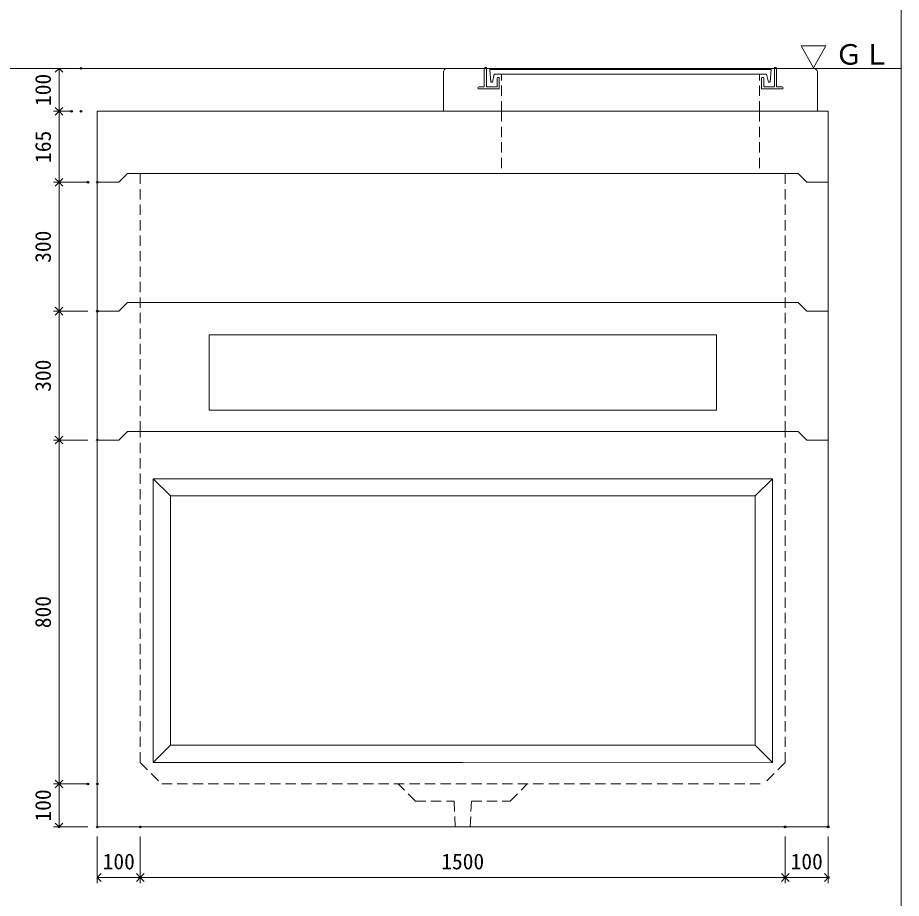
# Model space of a CAD drawing. Units: millimetres, scale not verified. Extents: x -6420 to 6420, y -3037 to 3037.
# Drawn here: x 4365 to 6420, y -1542 to 507 of the extents above; entities that cross this region are included whole.
import ezdxf
from ezdxf.enums import TextEntityAlignment as Align

# ---------------------------------------------------------------- set-up
doc = ezdxf.new("R2010")
doc.units = ezdxf.units.MM
doc.header["$LTSCALE"] = 20
doc.header["$PDMODE"] = 32
doc.header["$PDSIZE"] = 4
doc.linetypes.add('DASHED1', pattern=[1.8, 1.2, -0.6])
doc.linetypes.add('USER2', pattern=[50.8, 31.75, -6.35, 6.35, -6.35])
doc.layers.add('0-1_Defpoints', color=7, linetype='Continuous')
for name, color, linetype, lineweight in [('0-2_waku', 7, 'Continuous', 18), ('0-3_gaikei', 7, 'Continuous', 18), ('0-4_kakure', 7, 'DASHED1', 5), ('0-5_sunpou', 7, 'Continuous', 5), ('0-8_uchigawa', 6, 'Continuous', 18), ('0-A_futa', 3, 'Continuous', 18), ('0-B_GL', 4, 'Continuous', 18), ('0-D_文字１', 7, 'Continuous', 18), ('1-2_uchigawa2', 6, 'USER2', 18)]:
    doc.layers.add(name, color=color, linetype=linetype, lineweight=lineweight)
doc.styles.add('ＭＳ ゴシック', font='')
doc.styles.get('ＭＳ ゴシック').set_extended_font_data('MS Gothic')

# ---------------------------------------------------------------- blocks, each defined once
blk = doc.blocks.new('_Open90')
at = {"layer": '0-5_sunpou'}
blk.add_line((0, 0), (-1, 0), dxfattribs=at)
blk.add_lwpolyline([(-0.5, 0.5), (0, 0), (-0.5, -0.5)], dxfattribs=at)
blk = doc.blocks.new('D68')
at = {"layer": '0-1_Defpoints'}
for p in [(7095.38, 2979.26), (7044.21, 2879.26), (7095.38, 2879.26)]:
    blk.add_point(p, dxfattribs=at)
at = {"layer": '0-5_sunpou'}
for p, q in [((7073.38, 2979.26), (7031.21, 2979.26)), ((7044.21, 2961.26), (7044.21, 2897.26)), ((7073.38, 2879.26), (7031.21, 2879.26))]:
    blk.add_line(p, q, dxfattribs=at)
at = {"layer": '0-5_sunpou', "xscale": 18, "yscale": 18}
for p, rotation in [((7044.21, 2979.26), 90), ((7044.21, 2879.26), 270)]:
    blk.add_blockref('_Open90', p, dxfattribs=dict(at, rotation=rotation))
at = {"layer": '0-5_sunpou', "style": 'ＭＳ ゴシック'}
blk.add_text('100', height=36.66, rotation=90, dxfattribs=at).set_placement((7036.21, 2891.76), align=Align.BOTTOM_LEFT)
blk = doc.blocks.new('D69')
at = {"layer": '0-1_Defpoints'}
for p in [(7073.38, 2879.26), (7044.21, 2714.26), (7111.24, 2714.26)]:
    blk.add_point(p, dxfattribs=at)
at = {"layer": '0-5_sunpou'}
for p, q in [((7051.38, 2879.26), (7031.21, 2879.26)), ((7044.21, 2861.26), (7044.21, 2732.26)), ((7089.24, 2714.26), (7031.21, 2714.26))]:
    blk.add_line(p, q, dxfattribs=at)
at = {"layer": '0-5_sunpou', "xscale": 18, "yscale": 18}
for p, rotation in [((7044.21, 2879.26), 90), ((7044.21, 2714.26), 270)]:
    blk.add_blockref('_Open90', p, dxfattribs=dict(at, rotation=rotation))
at = {"layer": '0-5_sunpou', "style": 'ＭＳ ゴシック'}
blk.add_text('165', height=36.66, rotation=90, dxfattribs=at).set_placement((7036.21, 2759.26), align=Align.BOTTOM_LEFT)
blk = doc.blocks.new('D70')
at = {"layer": '0-1_Defpoints'}
for p in [(7095.38, 2979.26), (7044.21, 2879.26), (7095.38, 2879.26)]:
    blk.add_point(p, dxfattribs=at)
at = {"layer": '0-5_sunpou'}
for p, q in [((7073.38, 2979.26), (7031.21, 2979.26)), ((7044.21, 2961.26), (7044.21, 2897.26)), ((7073.38, 2879.26), (7031.21, 2879.26))]:
    blk.add_line(p, q, dxfattribs=at)
at = {"layer": '0-5_sunpou', "xscale": 18, "yscale": 18}
for p, rotation in [((7044.21, 2979.26), 90), ((7044.21, 2879.26), 270)]:
    blk.add_blockref('_Open90', p, dxfattribs=dict(at, rotation=rotation))
at = {"layer": '0-5_sunpou', "style": 'ＭＳ ゴシック'}
blk.add_text('100', height=36.66, rotation=90, dxfattribs=at).set_placement((7036.21, 2891.76), align=Align.BOTTOM_LEFT)
blk = doc.blocks.new('D71')
at = {"layer": '0-1_Defpoints'}
for p in [(7073.38, 2879.26), (7044.21, 2714.26), (7111.24, 2714.26)]:
    blk.add_point(p, dxfattribs=at)
at = {"layer": '0-5_sunpou'}
for p, q in [((7051.38, 2879.26), (7031.21, 2879.26)), ((7044.21, 2861.26), (7044.21, 2732.26)), ((7089.24, 2714.26), (7031.21, 2714.26))]:
    blk.add_line(p, q, dxfattribs=at)
at = {"layer": '0-5_sunpou', "xscale": 18, "yscale": 18}
for p, rotation in [((7044.21, 2879.26), 90), ((7044.21, 2714.26), 270)]:
    blk.add_blockref('_Open90', p, dxfattribs=dict(at, rotation=rotation))
at = {"layer": '0-5_sunpou', "style": 'ＭＳ ゴシック'}
blk.add_text('165', height=36.66, rotation=90, dxfattribs=at).set_placement((7036.21, 2759.26), align=Align.BOTTOM_LEFT)
blk = doc.blocks.new('D78')
at = {"layer": '0-1_Defpoints'}
for p in [(7133.24, 2714.26), (7044.21, 2414.26), (7133.24, 2414.26)]:
    blk.add_point(p, dxfattribs=at)
at = {"layer": '0-5_sunpou'}
for p, q in [((7111.24, 2714.26), (7031.21, 2714.26)), ((7044.21, 2696.26), (7044.21, 2432.26)), ((7111.24, 2414.26), (7031.21, 2414.26))]:
    blk.add_line(p, q, dxfattribs=at)
at = {"layer": '0-5_sunpou', "xscale": 18, "yscale": 18}
for p, rotation in [((7044.21, 2714.26), 90), ((7044.21, 2414.26), 270)]:
    blk.add_blockref('_Open90', p, dxfattribs=dict(at, rotation=rotation))
at = {"layer": '0-5_sunpou', "style": 'ＭＳ ゴシック'}
blk.add_text('300', height=36.66, rotation=90, dxfattribs=at).set_placement((7036.21, 2526.76), align=Align.BOTTOM_LEFT)
blk = doc.blocks.new('D79')
at = {"layer": '0-1_Defpoints'}
for p in [(7133.24, 2414.26), (7044.21, 2114.26), (7133.24, 2114.26)]:
    blk.add_point(p, dxfattribs=at)
at = {"layer": '0-5_sunpou'}
for p, q in [((7111.24, 2414.26), (7031.21, 2414.26)), ((7044.21, 2396.26), (7044.21, 2132.26)), ((7111.24, 2114.26), (7031.21, 2114.26))]:
    blk.add_line(p, q, dxfattribs=at)
at = {"layer": '0-5_sunpou', "xscale": 18, "yscale": 18}
for p, rotation in [((7044.21, 2414.26), 90), ((7044.21, 2114.26), 270)]:
    blk.add_blockref('_Open90', p, dxfattribs=dict(at, rotation=rotation))
at = {"layer": '0-5_sunpou', "style": 'ＭＳ ゴシック'}
blk.add_text('300', height=36.66, rotation=90, dxfattribs=at).set_placement((7036.21, 2226.76), align=Align.BOTTOM_LEFT)
blk = doc.blocks.new('D54')
at = {"layer": '0-1_Defpoints'}
for p in [(7133.24, 2114.26), (7044.21, 1314.26), (7133.24, 1314.26)]:
    blk.add_point(p, dxfattribs=at)
at = {"layer": '0-5_sunpou'}
for p, q in [((7111.24, 2114.26), (7031.21, 2114.26)), ((7044.21, 2096.26), (7044.21, 1332.26)), ((7111.24, 1314.26), (7031.21, 1314.26))]:
    blk.add_line(p, q, dxfattribs=at)
at = {"layer": '0-5_sunpou', "xscale": 18, "yscale": 18}
for p, rotation in [((7044.21, 2114.26), 90), ((7044.21, 1314.26), 270)]:
    blk.add_blockref('_Open90', p, dxfattribs=dict(at, rotation=rotation))
at = {"layer": '0-5_sunpou', "style": 'ＭＳ ゴシック'}
blk.add_text('800', height=36.66, rotation=90, dxfattribs=at).set_placement((7036.21, 1676.76), align=Align.BOTTOM_LEFT)
blk = doc.blocks.new('D55')
at = {"layer": '0-1_Defpoints'}
for p in [(7111.24, 1314.26), (7044.21, 1214.26), (7133.24, 1214.26)]:
    blk.add_point(p, dxfattribs=at)
at = {"layer": '0-5_sunpou'}
for p, q in [((7089.24, 1314.26), (7031.21, 1314.26)), ((7044.21, 1296.26), (7044.21, 1232.26)), ((7111.24, 1214.26), (7031.21, 1214.26))]:
    blk.add_line(p, q, dxfattribs=at)
at = {"layer": '0-5_sunpou', "xscale": 18, "yscale": 18}
for p, rotation in [((7044.21, 1314.26), 90), ((7044.21, 1214.26), 270)]:
    blk.add_blockref('_Open90', p, dxfattribs=dict(at, rotation=rotation))
at = {"layer": '0-5_sunpou', "style": 'ＭＳ ゴシック'}
blk.add_text('100', height=36.66, rotation=90, dxfattribs=at).set_placement((7036.21, 1226.76), align=Align.BOTTOM_LEFT)
blk = doc.blocks.new('D56')
at = {"layer": '0-1_Defpoints'}
for p in [(7133.24, 1214.26), (7233.24, 1214.26), (7233.24, 1096.55)]:
    blk.add_point(p, dxfattribs=at)
at = {"layer": '0-5_sunpou'}
for p, q in [((7133.24, 1192.26), (7133.24, 1083.55)), ((7233.24, 1192.26), (7233.24, 1083.55)), ((7151.24, 1096.55), (7215.24, 1096.55))]:
    blk.add_line(p, q, dxfattribs=at)
at = {"layer": '0-5_sunpou', "xscale": 18, "yscale": 18, "rotation": 180}
blk.add_blockref('_Open90', (7133.24, 1096.55), dxfattribs=at)
at = {"layer": '0-5_sunpou', "xscale": 18, "yscale": 18}
blk.add_blockref('_Open90', (7233.24, 1096.55), dxfattribs=at)
at = {"layer": '0-5_sunpou', "style": 'ＭＳ ゴシック'}
blk.add_text('100', height=36.66, dxfattribs=at).set_placement((7145.74, 1104.55), align=Align.BOTTOM_LEFT)
blk = doc.blocks.new('D57')
at = {"layer": '0-1_Defpoints'}
for p in [(7233.24, 1214.26), (8733.24, 1214.26), (8733.24, 1096.55)]:
    blk.add_point(p, dxfattribs=at)
at = {"layer": '0-5_sunpou'}
for p, q in [((7233.24, 1192.26), (7233.24, 1083.55)), ((8733.24, 1192.26), (8733.24, 1083.55)), ((7251.24, 1096.55), (8715.24, 1096.55))]:
    blk.add_line(p, q, dxfattribs=at)
at = {"layer": '0-5_sunpou', "xscale": 18, "yscale": 18, "rotation": 180}
blk.add_blockref('_Open90', (7233.24, 1096.55), dxfattribs=at)
at = {"layer": '0-5_sunpou', "xscale": 18, "yscale": 18}
blk.add_blockref('_Open90', (8733.24, 1096.55), dxfattribs=at)
at = {"layer": '0-5_sunpou', "style": 'ＭＳ ゴシック'}
blk.add_text('1500', height=36.66, dxfattribs=at).set_placement((7933.24, 1104.55), align=Align.BOTTOM_LEFT)
blk = doc.blocks.new('D58')
at = {"layer": '0-1_Defpoints'}
for p in [(8733.24, 1214.26), (8833.24, 1214.26), (8833.24, 1096.55)]:
    blk.add_point(p, dxfattribs=at)
at = {"layer": '0-5_sunpou'}
for p, q in [((8733.24, 1192.26), (8733.24, 1083.55)), ((8833.24, 1192.26), (8833.24, 1083.55)), ((8751.24, 1096.55), (8815.24, 1096.55))]:
    blk.add_line(p, q, dxfattribs=at)
at = {"layer": '0-5_sunpou', "xscale": 18, "yscale": 18, "rotation": 180}
blk.add_blockref('_Open90', (8733.24, 1096.55), dxfattribs=at)
at = {"layer": '0-5_sunpou', "xscale": 18, "yscale": 18}
blk.add_blockref('_Open90', (8833.24, 1096.55), dxfattribs=at)
at = {"layer": '0-5_sunpou', "style": 'ＭＳ ゴシック'}
blk.add_text('100', height=36.66, dxfattribs=at).set_placement((8745.74, 1104.55), align=Align.BOTTOM_LEFT)

msp = doc.modelspace()

# ---------------------------------------------------------------- linework, layer by layer
at = {"layer": '0-2_waku'}
for p in [(6420, 3036.79), (6420, 3036.79), (6420, 3036.79), (6420, 3036.79), (6420, 3036.79), (6420, 3036.79), (6420, 3036.79), (6420, 3036.79), (6420, 3036.79), (6420, 2680.54), (6420, 2680.54), (6420, 2680.54), (6420, 2680.54)]:
    msp.add_line(p, (6420, -2663.21), dxfattribs=at)
msp.add_lwpolyline([(-1740, 3036.79), (6420, 3036.79), (6420, -2663.21)], dxfattribs=at)
at = {"layer": '0-3_gaikei'}
for p, q in [((5355, 289.22), (5355, 379.22)), ((5365, 389.22), (5450, 389.22)), ((6130, 389.22), (6215, 389.22)), ((6225, 289.22), (6225, 379.22)), ((4550, 289.22), (4550, -475.78)), ((4550, 289.22), (6250, 289.22)), ((4550, 289.22), (6250, 289.22)), ((4550, 289.22), (6250, 289.22)), ((4550, 289.22), (6250, 289.22)), ((4550, 289.22), (6250, 289.22)), ((5355, 289.22), (6225, 289.22)), ((6250, -475.78), (6250, 289.22)), ((4620, 144.22), (4600, 124.22)), ((4620, 144.22), (4600, 124.22)), ((4620, 144.22), (4600, 124.22)), ((4620, 144.22), (4600, 124.22)), ((4620, 144.22), (4600, 124.22)), ((4620, 144.22), (4600, 124.22)), ((4620, 144.22), (4600, 124.22)), ((4620, 144.22), (4600, 124.22)), ((4620, 144.22), (4600, 124.22)), ((4620, 144.22), (4600, 124.22)), ((4620, 144.22), (4600, 124.22)), ((4620, 144.22), (4600, 124.22)), ((4620, 144.22), (4600, 124.22)), ((4620, 144.22), (4600, 124.22)), ((4620, 144.22), (6180, 144.22)), ((4620, 144.22), (6180, 144.22)), ((4620, 144.22), (6180, 144.22)), ((4620, 144.22), (6180, 144.22)), ((4620, 144.22), (6180, 144.22)), ((4620, 144.22), (6180, 144.22)), ((4620, 144.22), (6180, 144.22)), ((4620, 144.22), (6180, 144.22)), ((4620, 144.22), (6180, 144.22)), ((4620, 144.22), (6180, 144.22)), ((4620, 144.22), (6180, 144.22)), ((4620, 144.22), (6180, 144.22)), ((4620, 144.22), (6180, 144.22)), ((4620, 144.22), (6180, 144.22)), ((6180, 144.22), (6200, 124.22)), ((6180, 144.22), (6200, 124.22)), ((6180, 144.22), (6200, 124.22)), ((6180, 144.22), (6200, 124.22)), ((6180, 144.22), (6200, 124.22)), ((6180, 144.22), (6200, 124.22)), ((6180, 144.22), (6200, 124.22)), ((6180, 144.22), (6200, 124.22)), ((6180, 144.22), (6200, 124.22)), ((6180, 144.22), (6200, 124.22)), ((6180, 144.22), (6200, 124.22)), ((6180, 144.22), (6200, 124.22)), ((6180, 144.22), (6200, 124.22)), ((6180, 144.22), (6200, 124.22)), ((4550, 124.22), (4600, 124.22)), ((4550, 124.22), (4600, 124.22)), ((4550, 124.22), (4600, 124.22)), ((4550, 124.22), (4600, 124.22)), ((4550, 124.22), (4600, 124.22)), ((4550, 124.22), (4600, 124.22)), ((4550, 124.22), (4600, 124.22)), ((4550, 124.22), (4600, 124.22)), ((4550, 124.22), (4600, 124.22)), ((4550, 124.22), (4600, 124.22)), ((4550, 124.22), (4600, 124.22)), ((4550, 124.22), (4600, 124.22)), ((4550, 124.22), (4600, 124.22)), ((4550, 124.22), (4600, 124.22)), ((6200, 124.22), (6250, 124.22)), ((6200, 124.22), (6250, 124.22)), ((6200, 124.22), (6250, 124.22)), ((6200, 124.22), (6250, 124.22)), ((6200, 124.22), (6250, 124.22)), ((6200, 124.22), (6250, 124.22)), ((6200, 124.22), (6250, 124.22)), ((6200, 124.22), (6250, 124.22)), ((6200, 124.22), (6250, 124.22)), ((6200, 124.22), (6250, 124.22)), ((6200, 124.22), (6250, 124.22)), ((6200, 124.22), (6250, 124.22)), ((6200, 124.22), (6250, 124.22)), ((6200, 124.22), (6250, 124.22)), ((4620, -155.78), (4600, -175.78)), ((4620, -155.78), (4600, -175.78)), ((4620, -155.78), (6180, -155.78)), ((4620, -155.78), (6180, -155.78)), ((6180, -155.78), (6200, -175.78)), ((6180, -155.78), (6200, -175.78)), ((4550, -175.78), (4600, -175.78)), ((4550, -175.78), (4600, -175.78)), ((6200, -175.78), (6250, -175.78)), ((6200, -175.78), (6250, -175.78)), ((4620, -455.78), (4600, -475.78)), ((4620, -455.78), (4600, -475.78)), ((4620, -455.78), (4600, -475.78)), ((4620, -455.78), (4600, -475.78)), ((4620, -455.78), (4600, -475.78)), ((4620, -455.78), (4600, -475.78)), ((4620, -455.78), (4600, -475.78)), ((4620, -455.78), (4600, -475.78)), ((4620, -455.78), (4600, -475.78)), ((4620, -455.78), (4600, -475.78)), ((4620, -455.78), (4600, -475.78)), ((4620, -455.78), (4600, -475.78)), ((4620, -455.78), (4600, -475.78)), ((4620, -455.78), (4600, -475.78)), ((4620, -455.78), (4600, -475.78)), ((4620, -455.78), (4600, -475.78)), ((4620, -455.78), (4600, -475.78)), ((4620, -455.78), (4600, -475.78)), ((4620, -455.78), (4600, -475.78)), ((4620, -455.78), (4600, -475.78)), ((4620, -455.78), (6180, -455.78)), ((4620, -455.78), (6180, -455.78)), ((4620, -455.78), (6180, -455.78)), ((4620, -455.78), (6180, -455.78)), ((4620, -455.78), (6180, -455.78)), ((4620, -455.78), (6180, -455.78)), ((4620, -455.78), (6180, -455.78)), ((4620, -455.78), (6180, -455.78)), ((4620, -455.78), (6180, -455.78)), ((4620, -455.78), (6180, -455.78)), ((4620, -455.78), (6180, -455.78)), ((4620, -455.78), (6180, -455.78)), ((4620, -455.78), (6180, -455.78)), ((4620, -455.78), (6180, -455.78)), ((4620, -455.78), (6180, -455.78)), ((4620, -455.78), (6180, -455.78)), ((4620, -455.78), (6180, -455.78)), ((4620, -455.78), (6180, -455.78)), ((4620, -455.78), (6180, -455.78)), ((4620, -455.78), (6180, -455.78)), ((6180, -455.78), (6200, -475.78)), ((6180, -455.78), (6200, -475.78)), ((6180, -455.78), (6200, -475.78)), ((6180, -455.78), (6200, -475.78)), ((6180, -455.78), (6200, -475.78)), ((6180, -455.78), (6200, -475.78)), ((6180, -455.78), (6200, -475.78)), ((6180, -455.78), (6200, -475.78)), ((6180, -455.78), (6200, -475.78)), ((6180, -455.78), (6200, -475.78)), ((6180, -455.78), (6200, -475.78)), ((6180, -455.78), (6200, -475.78)), ((6180, -455.78), (6200, -475.78)), ((6180, -455.78), (6200, -475.78)), ((6180, -455.78), (6200, -475.78)), ((6180, -455.78), (6200, -475.78)), ((6180, -455.78), (6200, -475.78)), ((6180, -455.78), (6200, -475.78)), ((6180, -455.78), (6200, -475.78)), ((6180, -455.78), (6200, -475.78)), ((4550, -475.78), (4600, -475.78)), ((4550, -475.78), (4600, -475.78)), ((4550, -475.78), (4600, -475.78)), ((4550, -475.78), (4600, -475.78)), ((4550, -475.78), (4600, -475.78)), ((4550, -475.78), (4600, -475.78)), ((4550, -475.78), (4600, -475.78)), ((4550, -475.78), (4550, -1375.78)), ((4550, -475.78), (4600, -475.78)), ((4550, -475.78), (4600, -475.78)), ((4550, -475.78), (4600, -475.78)), ((4550, -475.78), (4600, -475.78)), ((4550, -475.78), (4600, -475.78)), ((4550, -475.78), (4600, -475.78)), ((4550, -475.78), (4600, -475.78)), ((4550, -475.78), (4600, -475.78)), ((4550, -475.78), (4600, -475.78)), ((4550, -475.78), (4600, -475.78)), ((4550, -475.78), (4600, -475.78)), ((4550, -475.78), (4600, -475.78)), ((4550, -475.78), (4600, -475.78)), ((6200, -475.78), (6250, -475.78)), ((6200, -475.78), (6250, -475.78)), ((6200, -475.78), (6250, -475.78)), ((6200, -475.78), (6250, -475.78)), ((6200, -475.78), (6250, -475.78)), ((6200, -475.78), (6250, -475.78)), ((6200, -475.78), (6250, -475.78)), ((6200, -475.78), (6250, -475.78)), ((6200, -475.78), (6250, -475.78)), ((6200, -475.78), (6250, -475.78)), ((6200, -475.78), (6250, -475.78)), ((6200, -475.78), (6250, -475.78)), ((6200, -475.78), (6250, -475.78)), ((6200, -475.78), (6250, -475.78)), ((6200, -475.78), (6250, -475.78)), ((6200, -475.78), (6250, -475.78)), ((6200, -475.78), (6250, -475.78)), ((6200, -475.78), (6250, -475.78)), ((6200, -475.78), (6250, -475.78)), ((6200, -475.78), (6250, -475.78)), ((6250, -1375.78), (6250, -475.78)), ((4550, -1375.78), (6250, -1375.78))]:
    msp.add_line(p, q, dxfattribs=at)
for centre, radius, start, end in [((5364.42, 379.8), 9.44, 86.47383, 183.52617), ((6215.33, 379.55), 9.68, 358.04251, 91.95749)]:
    msp.add_arc(centre, radius, start, end, dxfattribs=at)
at = {"layer": '0-4_kakure'}
for p, q in [((5490, 289.22), (5490, 375.72)), ((6090, 289.22), (6090, 375.72)), ((5490, 289.22), (5490, 144.22)), ((6090, 289.22), (6090, 144.22)), ((4650, -455.78), (4650, 144.22)), ((6150, -455.78), (6150, 144.22)), ((4650, -1225.78), (4650, -455.78)), ((6150, -1225.78), (6150, -455.78)), ((4650, -1225.78), (4700, -1275.78)), ((6150, -1225.78), (6100, -1275.78)), ((4700, -1275.78), (6100, -1275.78)), ((5290, -1315.78), (5250, -1275.78)), ((5290, -1315.78), (5380, -1315.78)), ((5380, -1315.78), (5382.5, -1375.78)), ((5420, -1315.78), (5417.5, -1375.78))]:
    msp.add_line(p, q, dxfattribs=at)
msp.add_lwpolyline([(5420, -1315.78), (5510, -1315.78), (5550, -1275.78)], dxfattribs=at)
at = {"layer": '0-8_uchigawa'}
for p, q in [((4680, -565.78), (5400, -565.78)), ((4680, -565.78), (4680, -1225.78)), ((4720, -605.78), (4680, -565.78)), ((6120, -565.78), (5400, -565.78)), ((6080, -605.78), (6120, -565.78)), ((6120, -565.78), (6120, -1225.78)), ((6120, -565.78), (6120, -1225.78)), ((4720, -605.78), (4720, -1185.78)), ((4720, -605.78), (5400, -605.78)), ((4720, -605.78), (5400, -605.78)), ((6080, -605.78), (5400, -605.78)), ((6080, -605.78), (6080, -1185.78)), ((4720, -1185.78), (4680, -1225.78)), ((4720, -1185.78), (5400, -1185.78)), ((4680, -1225.78), (5400, -1225.78)), ((5400.69, -1226.47), (6120, -1225.78))]:
    msp.add_line(p, q, dxfattribs=at)
msp.add_lwpolyline([(5400, -1185.78), (6080, -1185.78), (6120, -1225.78)], dxfattribs=at)
at = {"layer": '0-A_futa'}
for p, q in [((5452, 391.22), (5455, 391.22)), ((5455, 391.22), (5455, 346.22)), ((6125, 391.22), (6128, 391.22)), ((6125, 391.22), (6125, 346.22)), ((5450, 389.22), (5450, 346.22)), ((5462.81, 386.72), (6117.14, 386.72)), ((5462.81, 386.72), (5465.3, 356.72)), ((5473.33, 375.72), (5469.01, 356.72)), ((5473.33, 375.72), (6106.67, 375.72)), ((6106.67, 375.72), (6110.99, 356.72)), ((6117.14, 386.72), (6114.89, 356.72)), ((6130, 389.22), (6130, 346.22)), ((5465.3, 356.72), (5469.01, 356.72)), ((5480, 366.22), (5480, 346.22)), ((5482, 368.22), (5483, 368.22)), ((5485, 366.22), (5485, 341.22)), ((6095, 366.22), (6095, 341.22)), ((6098, 368.22), (6097, 368.22)), ((6100, 366.22), (6100, 346.22)), ((6114.89, 356.72), (6110.99, 356.72)), ((5435, 344.22), (5435, 343.22)), ((5437, 346.22), (5450, 346.22)), ((5485, 341.22), (5437, 341.22)), ((5455, 346.22), (5480, 346.22)), ((6095, 341.22), (6143, 341.22)), ((6125, 346.22), (6100, 346.22)), ((6143, 346.22), (6130, 346.22)), ((6145, 344.22), (6145, 343.22))]:
    msp.add_line(p, q, dxfattribs=at)
for centre, start, end in [((5452, 389.22), 90, 180), ((6128, 389.22), 0, 90), ((5482, 366.22), 90, 180), ((5483, 366.22), 0, 90), ((6097, 366.22), 90, 180), ((6098, 366.22), 0, 90), ((5437, 344.22), 90, 180), ((5437, 343.22), 180, 270), ((6143, 344.22), 0, 90), ((6143, 343.22), 270, 0)]:
    msp.add_arc(centre, 2, start, end, dxfattribs=at)
at = {"layer": '0-B_GL'}
msp.add_line((-1740, 389.22), (6420, 389.22), dxfattribs=at)
at = {"layer": '0-D_文字１'}
for p, q in [((6215.74, 390.8), (6187.31, 441.39)), ((6187.31, 441.39), (6244.18, 441.39)), ((6215.74, 390.8), (6244.18, 441.39))]:
    msp.add_line(p, q, dxfattribs=at)
at = {"layer": '1-2_uchigawa2'}
for p, q in [((4810, -230.78), (5400, -230.78)), ((4810, -230.78), (4810, -405.78)), ((5990, -230.78), (5400, -230.78)), ((5990, -230.78), (5990, -405.78)), ((4810, -405.78), (5400.53, -405.78)), ((5990, -405.78), (5399.47, -405.78))]:
    msp.add_line(p, q, dxfattribs=at)

# ---------------------------------------------------------------- block references
at = {"layer": '0-5_sunpou'}
for name in ['D68', 'D70', 'D69', 'D71', 'D78', 'D79', 'D54', 'D55', 'D56', 'D57', 'D58']:
    msp.add_blockref(name, (-2583.24, -2590.04), dxfattribs=at)

# ---------------------------------------------------------------- texts
at = {"layer": '0-D_文字１', "style": 'ＭＳ ゴシック'}
msp.add_text('ＧＬ', height=47.65, dxfattribs=at).set_placement((6265.45, 383.57), align=Align.BOTTOM_LEFT)

doc.saveas('drawing.dxf')
